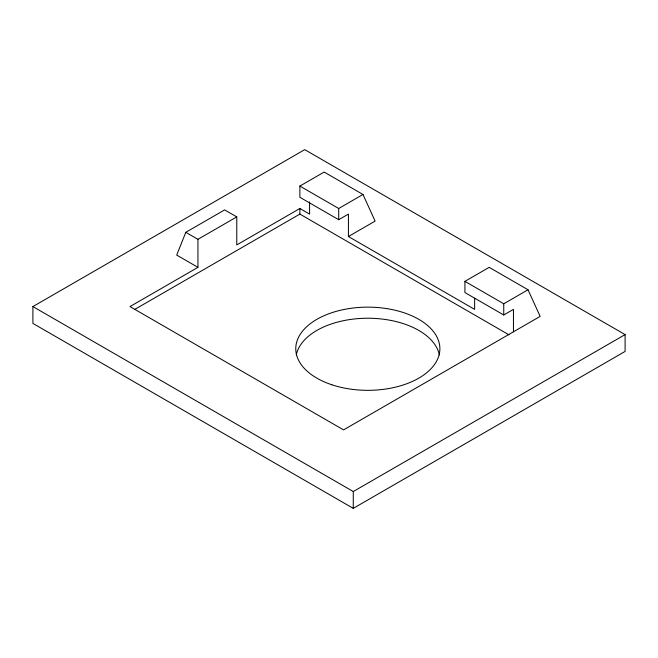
<?xml version="1.0" encoding="UTF-8"?>
<svg xmlns="http://www.w3.org/2000/svg" width="658" height="658" viewBox="0 0 658 658"><rect width="100%" height="100%" fill="white"/><g stroke="black" fill="none" stroke-linecap="round" stroke-linejoin="round"><path stroke-width="0.99" d="M236.773 216.901L224.633 209.894L185.803 232.315L176.706 255.082L197.943 267.345L197.943 239.323L236.773 216.901L236.773 244.924L299.875 208.496L309.581 214.097L309.581 201.866M32.9 306.579L304.728 149.637L625.1 334.601L625.1 351.421L353.272 508.363L32.9 323.399L32.9 306.579L353.272 491.542L625.1 334.601M299.875 186.074L324.147 172.059L362.977 194.48L375.118 221.104L348.419 236.518L348.419 214.097L338.706 219.706L299.875 197.285L299.875 186.074L338.706 208.496L362.977 194.48M197.943 267.345L129.98 306.579L343.558 429.888L540.152 316.391L528.02 289.767L489.182 267.345L464.918 281.361L464.918 292.563L503.748 314.985L513.454 309.383L513.454 331.805M134.429 309.614L299.875 214.097L509.004 334.84M464.918 281.361L503.748 303.774L528.02 289.767M348.419 236.518L474.624 309.383L474.624 298.173M185.803 232.315L197.943 239.323M503.748 303.774L503.748 314.985M353.272 491.542L353.272 508.363M338.706 208.496L338.706 219.706M299.875 208.496L299.875 214.097M296.289 354.892A72.051 41.594 0 0 1 367.83 318.233A72.051 41.594 0 0 1 439.371 354.892M331.805 384.766A72.051 41.594 0 0 0 439.881 348.74A72.051 41.594 0 0 0 331.805 312.714A72.051 41.594 0 0 0 331.805 384.766"/></g></svg>
